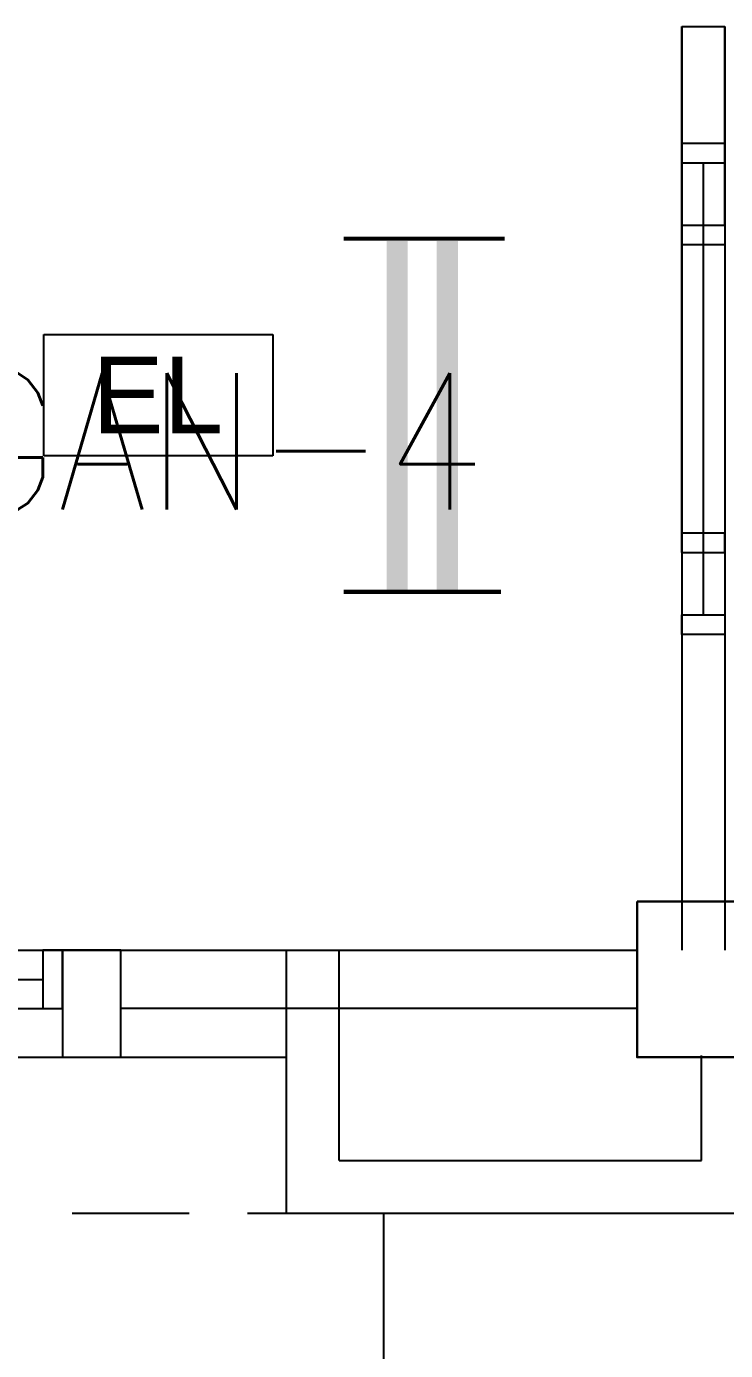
# Model space of a CAD drawing. Header units: inches. Extents: x 16928 to 514628, y -1471 to 241387.
# Drawn here: x 307225 to 309020, y 20278 to 23676 of the extents above; entities that cross this region are included whole.
import ezdxf
from ezdxf.enums import TextEntityAlignment as Align

# ---------------------------------------------------------------- set-up
doc = ezdxf.new("R2010")
doc.units = ezdxf.units.IN
doc.header["$MEASUREMENT"] = 0
doc.linetypes.add('HIDDEN', pattern=[0.375, 0.25, -0.125])
doc.layers.add('COLUMN', color=8, linetype='Continuous', lineweight=30)
doc.layers.add('t3', color=8, linetype='Continuous', lineweight=25)
for name, color, linetype in [('FITTING', 8, 'Continuous'), ('LAMPU', 7, 'Continuous'), ('LW', 2, 'Continuous'), ('partition', 8, 'Continuous'), ('ROOF', 2, 'Continuous'), ('WALL', 1, 'Continuous'), ('WIN', 9, 'Continuous')]:
    doc.layers.add(name, color=color, linetype=linetype)
doc.styles.add('LAILA', font='romans.shx', dxfattribs={"width": 0.85})
doc.styles.add('SANSSERIF', font='SAS_____.pfb', dxfattribs={"width": 0.7, "height": 700})

# ---------------------------------------------------------------- blocks, each defined once
blk = doc.blocks.new('AW30')
at = {"layer": 'WALL'}
for points in [[(-2473393.4, -914141.5), (-2473243.4, -914141.5), (-2473243.4, -913866.5), (-2473393.4, -913866.5)], [(-2472643.4, -914141.5), (-2472493.4, -914141.5), (-2472493.4, -913866.5), (-2472643.4, -913866.5)]]:
    blk.add_lwpolyline(points, close=True, dxfattribs=at)
at = {"layer": 'WIN', "color": 1}
for p, q in [((-2473243.4, -913866.5), (-2472643.4, -913866.5)), ((-2473193.4, -913941.5), (-2472693.4, -913941.5)), ((-2473218.4, -914016.5), (-2472643.4, -914016.5))]:
    blk.add_line(p, q, dxfattribs=at)
at = {"layer": 'WIN', "color": 2}
blk.add_line((-2473243.4, -914141.5), (-2472643.4, -914141.5), dxfattribs=at)
at = {"layer": 'WIN', "color": 1}
for points in [[(-2473243.4, -914016.5), (-2473193.4, -914016.5), (-2473193.4, -913866.5), (-2473243.4, -913866.5)], [(-2472693.4, -914016.5), (-2472643.4, -914016.5), (-2472643.4, -913866.5), (-2472693.4, -913866.5)]]:
    blk.add_lwpolyline(points, close=True, dxfattribs=at)
blk = doc.blocks.new('emergency light R')
at = {"layer": 'LAMPU', "color": 6, "linetype": 'Continuous'}
for p, q in [((0, 4.9), (0, 247.7)), ((0, 247.7), (459.3, 247.7)), ((459.3, 247.7), (459.3, 4.9)), ((459.3, 4.9), (0, 4.9))]:
    blk.add_line(p, q, dxfattribs=at)
at = {"layer": 'LAMPU', "color": 6, "linetype": 'Continuous', "style": 'SANSSERIF'}
blk.add_text('EL', height=153.77, dxfattribs=at).set_placement((97, 50))

msp = doc.modelspace()

# ---------------------------------------------------------------- linework, layer by layer
at = {"layer": 'COLUMN'}
msp.add_lwpolyline([(308792.5, 21430.5), (309092.5, 21430.5), (309092.5, 21030.5), (308792.5, 21030.5)], close=True, dxfattribs=at)
at = {"layer": 'FITTING', "color": 3}
for points, const_width in [([(308176.7, 22225.1), (308176.7, 23125.1)], 54.6), ([(308305.6, 22225.1), (308305.6, 23125.1)], 54.6), ([(308039.1, 23131.1), (308324.2, 23131.1)], 10.9), ([(308177.8, 23131.1), (308453, 23131.1)], 10.9), ([(308039.1, 22225.1), (308314.3, 22225.1)], 10.9), ([(308168, 22225.1), (308443.2, 22225.1)], 10.9)]:
    msp.add_lwpolyline(points, dxfattribs=dict(at, const_width=const_width))
at = {"layer": 'LW', "linetype": 'HIDDEN', "ltscale": 1200}
msp.add_line((305092.5, 20630.5), (307892.5, 20630.5), dxfattribs=at)
at = {"layer": 'partition'}
for p, q in [((308907.5, 23165.5), (308907.5, 23675.5)), ((308907.5, 23675.5), (309017.5, 23675.5)), ((308907.5, 23675.5), (308907.5, 23165.5)), ((308907.5, 23675.5), (308907.5, 23165.5)), ((308907.5, 23675.5), (309017.5, 23675.5)), ((308907.5, 23675.5), (308907.5, 23375.5)), ((309017.5, 23165.5), (309017.5, 23675.5)), ((309017.5, 23675.5), (309017.5, 23165.5)), ((309017.5, 23675.5), (309017.5, 23165.5)), ((309017.5, 23675.5), (309017.5, 23375.5)), ((308907.5, 23165.5), (309017.5, 23165.5)), ((309017.5, 22115.5), (308907.5, 22115.5)), ((308907.5, 22115.5), (308907.5, 21305.5)), ((309017.5, 22115.5), (309017.5, 21305.5))]:
    msp.add_line(p, q, dxfattribs=at)
at = {"layer": 'ROOF', "linetype": 'Continuous', "ltscale": 2000}
msp.add_line((308142.5, 18280.5), (308142.5, 20630.5), dxfattribs=at)
at = {"layer": 'WALL'}
for p, q in [((307317.5, 21305.5), (308792.5, 21305.5)), ((307892.5, 20630.5), (307892.5, 21305.5)), ((308027.5, 20765.5), (308027.5, 21305.5)), ((308792.5, 21155.5), (307467.5, 21155.5)), ((308957.5, 20765.5), (308957.5, 21035.5)), ((308027.5, 20765.5), (308957.5, 20765.5)), ((307892.5, 20630.5), (309092.5, 20630.5))]:
    msp.add_line(p, q, dxfattribs=at)
at = {"layer": 'WIN'}
for p, q in [((308907.5, 22325.5), (308907.5, 23375.5)), ((309017.5, 23375.5), (309017.5, 22325.5)), ((308962.5, 23325.5), (308962.5, 22375.5)), ((308907.5, 23165.5), (308907.5, 22115.5)), ((309017.5, 23165.5), (309017.5, 22115.5)), ((308962.5, 23115.5), (308962.5, 22165.5)), ((305092.5, 21030.5), (307892.5, 21030.5))]:
    msp.add_line(p, q, dxfattribs=at)
for points in [[(308907.5, 23325.5), (309017.5, 23325.5), (309017.5, 23375.5), (308907.5, 23375.5)], [(309017.5, 23115.5), (308907.5, 23115.5), (308907.5, 23165.5), (309017.5, 23165.5)], [(308907.5, 22325.5), (309017.5, 22325.5), (309017.5, 22375.5), (308907.5, 22375.5)], [(309017.5, 22115.5), (308907.5, 22115.5), (308907.5, 22165.5), (309017.5, 22165.5)]]:
    msp.add_lwpolyline(points, close=True, dxfattribs=at)

# ---------------------------------------------------------------- block references
at = {"layer": 'LAMPU', "color": 8, "xscale": 1.27951153594687, "yscale": 1.27951153594687, "zscale": 1.27951153594687}
msp.add_blockref('emergency light R', (307269.9, 22567.9), dxfattribs=at)
at = {"layer": 'WIN'}
msp.add_blockref('AW30', (2779960.8, 935172), dxfattribs=at)

# ---------------------------------------------------------------- texts
at = {"layer": 't3', "style": 'LAILA', "width": 0.85}
msp.add_text('RUNDINGAN-4', height=350, dxfattribs=at).set_placement((305558.2, 22785.8), align=Align.TOP_LEFT)

doc.saveas('drawing.dxf')
